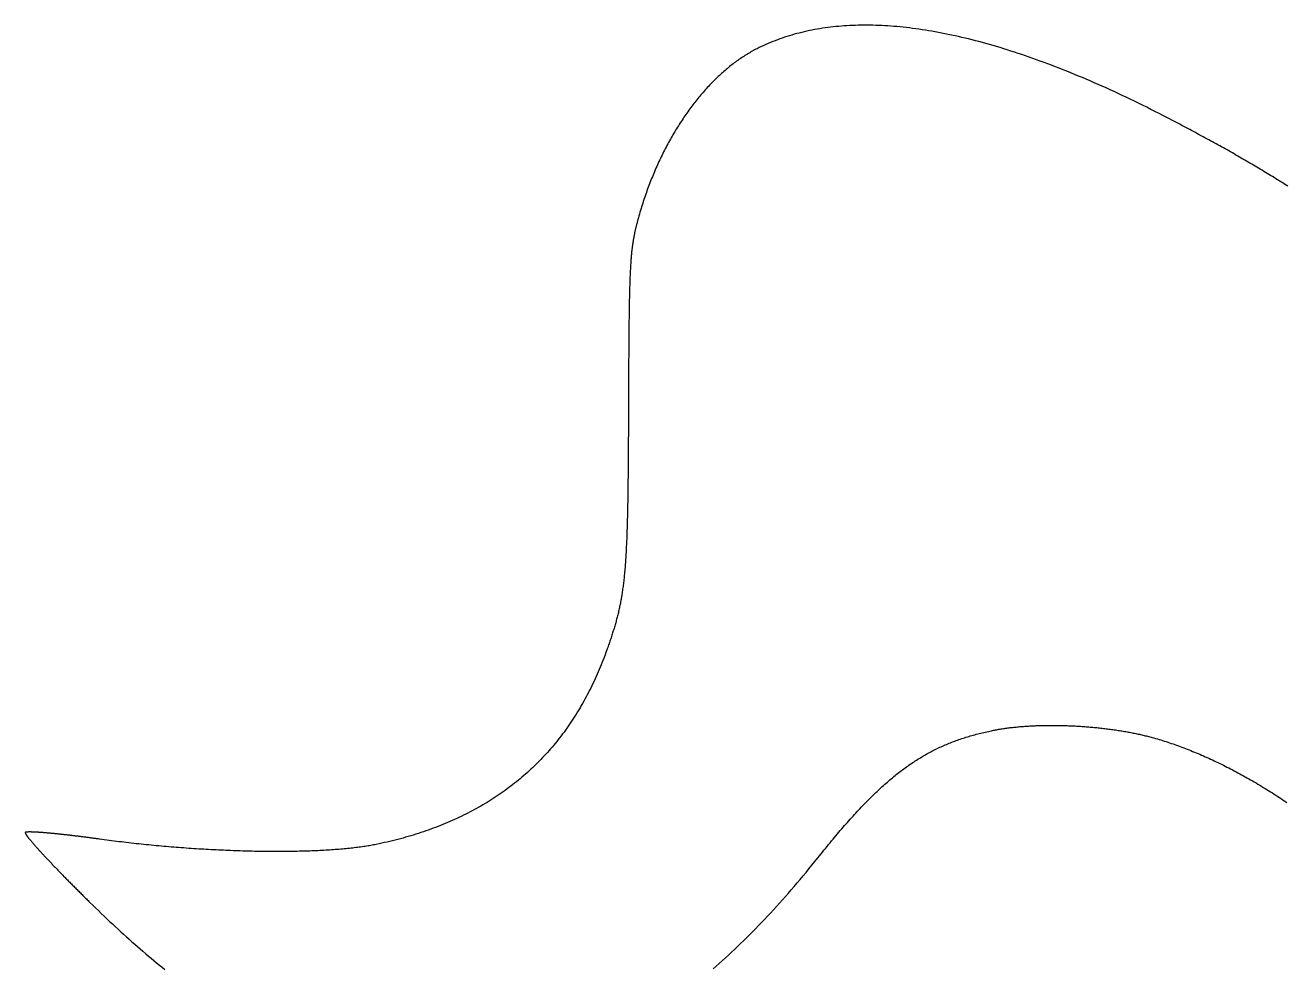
# Model space of a CAD drawing. Extents: x 0 to 527, y 0 to 420.
# Drawn here: x 487.32 to 495.11, y 84.45 to 90.27 of the extents above; entities that cross this region are included whole.
import ezdxf

# ---------------------------------------------------------------- set-up
doc = ezdxf.new("R2010")
doc.units = 0
doc.layers.get('0').update_dxf_attribs({"linetype": 'CONTINUOUS'})
doc.layers.add('LAYER_1', color=7, linetype='CONTINUOUS')

# ---------------------------------------------------------------- blocks, each defined once
blk = doc.blocks.new('LOGO')
at = {"layer": 'LAYER_1', "color": 5}
for points in [[(90.0958, 169.82, 0), (89.8163, 169.964, 0), (89.5378, 170.107, 0), (89.2602, 170.249, 0), (88.9835, 170.388, 0), (88.7079, 170.526, 0), (88.4331, 170.662, 0), (88.1594, 170.797, 0), (87.8866, 170.929, 0), (87.6148, 171.06, 0), (87.3439, 171.19, 0), (87.074, 171.317, 0), (86.8051, 171.443, 0), (86.5371, 171.567, 0), (86.2702, 171.69, 0), (86.0042, 171.81, 0), (85.7391, 171.929, 0), (85.4751, 172.047, 0), (85.212, 172.162, 0), (84.9499, 172.276, 0), (84.6888, 172.388, 0), (84.4287, 172.499, 0), (84.1696, 172.607, 0), (83.9115, 172.714, 0), (83.6543, 172.82, 0), (83.3982, 172.923, 0), (83.143, 173.025, 0), (82.8889, 173.125, 0), (82.6357, 173.224, 0), (82.3835, 173.32, 0), (82.1324, 173.415, 0), (81.8822, 173.509, 0), (81.633, 173.6, 0), (81.3849, 173.69, 0), (81.1377, 173.778, 0), (80.8916, 173.864, 0), (80.6465, 173.949, 0), (80.4024, 174.032, 0), (80.1593, 174.113, 0), (79.9172, 174.193, 0), (79.6761, 174.27, 0), (79.4361, 174.347, 0), (79.1971, 174.421, 0), (78.959, 174.494, 0), (78.7221, 174.564, 0), (78.4861, 174.634, 0), (78.2512, 174.701, 0), (78.0173, 174.767, 0), (77.7844, 174.831, 0), (77.5526, 174.893, 0), (77.3218, 174.954, 0), (77.0921, 175.012, 0), (76.8633, 175.07, 0), (76.6357, 175.125, 0), (76.409, 175.179, 0), (76.1834, 175.231, 0), (75.9589, 175.281, 0), (75.7354, 175.329, 0), (75.5129, 175.376, 0), (75.2915, 175.421, 0), (75.0711, 175.464, 0), (74.8518, 175.506, 0), (74.6336, 175.546, 0), (74.4164, 175.584, 0), (74.2003, 175.621, 0), (73.9852, 175.655, 0), (73.7712, 175.688, 0), (73.5582, 175.719, 0), (73.3463, 175.749, 0), (73.1355, 175.777, 0), (72.9258, 175.803, 0), (72.7171, 175.827, 0), (72.5095, 175.85, 0), (72.3029, 175.871, 0), (72.0975, 175.89, 0), (71.8931, 175.907, 0), (71.6898, 175.923, 0), (71.4876, 175.937, 0), (71.2864, 175.949, 0), (71.0864, 175.959, 0), (70.8874, 175.968, 0), (70.6895, 175.975, 0), (70.4927, 175.981, 0), (70.297, 175.984, 0), (70.1024, 175.986, 0), (69.9089, 175.986, 0), (69.7164, 175.984, 0), (69.5251, 175.981, 0), (69.3349, 175.976, 0), (69.1457, 175.969, 0), (68.9577, 175.961, 0), (68.7708, 175.95, 0), (68.585, 175.938, 0), (68.4003, 175.925, 0), (68.2167, 175.909, 0), (68.0342, 175.892, 0), (67.8528, 175.873, 0), (67.6725, 175.852, 0), (67.4934, 175.83, 0), (67.3153, 175.806, 0), (67.1384, 175.78, 0), (66.9626, 175.752, 0), (66.7879, 175.723, 0), (66.6144, 175.692, 0), (66.442, 175.659, 0), (66.2707, 175.624, 0), (66.1005, 175.588, 0), (65.9315, 175.55, 0), (65.7636, 175.51, 0), (65.5968, 175.468, 0), (65.4312, 175.425, 0), (65.2667, 175.38, 0), (65.1033, 175.333, 0), (64.9411, 175.285, 0), (64.78, 175.235, 0), (64.6201, 175.183, 0), (64.4613, 175.129, 0), (64.3037, 175.074, 0), (64.1472, 175.016, 0), (63.9919, 174.958, 0), (63.8377, 174.897, 0), (63.6847, 174.834, 0), (63.5328, 174.77, 0), (63.3821, 174.704, 0), (63.2325, 174.637, 0), (63.0841, 174.567, 0), (62.9369, 174.496, 0), (62.7908, 174.423, 0)], [(62.7908, 174.423, 0), (62.7094, 174.382, 0), (62.6282, 174.339, 0), (62.5472, 174.295, 0), (62.4663, 174.251, 0), (62.3856, 174.205, 0), (62.3051, 174.159, 0), (62.2247, 174.112, 0), (62.1446, 174.063, 0), (62.0646, 174.014, 0), (61.9849, 173.964, 0), (61.9053, 173.913, 0), (61.8259, 173.861, 0), (61.7468, 173.809, 0), (61.6678, 173.755, 0), (61.5891, 173.7, 0), (61.5105, 173.645, 0), (61.4322, 173.589, 0), (61.3541, 173.532, 0), (61.2762, 173.474, 0), (61.1986, 173.415, 0), (61.1212, 173.355, 0), (61.044, 173.295, 0), (60.967, 173.233, 0), (60.8903, 173.171, 0), (60.8139, 173.108, 0), (60.7376, 173.044, 0), (60.6617, 172.979, 0), (60.586, 172.914, 0), (60.5105, 172.848, 0), (60.4353, 172.78, 0), (60.3604, 172.712, 0), (60.2857, 172.644, 0), (60.2113, 172.574, 0), (60.1372, 172.504, 0), (60.0634, 172.433, 0), (59.9898, 172.361, 0), (59.9165, 172.288, 0), (59.8435, 172.215, 0), (59.7708, 172.141, 0), (59.6984, 172.066, 0), (59.6263, 171.99, 0), (59.5544, 171.913, 0), (59.4829, 171.836, 0), (59.4117, 171.758, 0), (59.3408, 171.68, 0), (59.2702, 171.6, 0), (59.2, 171.52, 0), (59.13, 171.439, 0), (59.0604, 171.357, 0), (58.9911, 171.275, 0), (58.9221, 171.192, 0), (58.8535, 171.108, 0), (58.7852, 171.024, 0), (58.7172, 170.939, 0), (58.6496, 170.853, 0), (58.5823, 170.767, 0), (58.5154, 170.679, 0), (58.4488, 170.592, 0), (58.3826, 170.503, 0), (58.3168, 170.414, 0), (58.2513, 170.324, 0), (58.1861, 170.233, 0), (58.1214, 170.142, 0), (58.057, 170.051, 0), (57.993, 169.958, 0), (57.9294, 169.865, 0), (57.8661, 169.771, 0), (57.8033, 169.677, 0), (57.7408, 169.582, 0), (57.6787, 169.486, 0), (57.617, 169.39, 0), (57.5558, 169.293, 0), (57.4949, 169.196, 0), (57.4344, 169.098, 0), (57.3744, 168.999, 0), (57.3147, 168.9, 0), (57.2555, 168.8, 0), (57.1967, 168.7, 0), (57.1383, 168.599, 0), (57.0803, 168.498, 0), (57.0228, 168.395, 0), (56.9656, 168.293, 0), (56.909, 168.19, 0), (56.8527, 168.086, 0), (56.797, 167.982, 0), (56.7416, 167.877, 0), (56.6867, 167.771, 0), (56.6323, 167.665, 0), (56.5783, 167.559, 0), (56.5248, 167.452, 0), (56.4717, 167.345, 0), (56.4191, 167.237, 0), (56.367, 167.128, 0), (56.3153, 167.019, 0), (56.2642, 166.91, 0), (56.2135, 166.8, 0), (56.1632, 166.689, 0), (56.1135, 166.578, 0), (56.0643, 166.467, 0), (56.0155, 166.355, 0), (55.9672, 166.242, 0), (55.9195, 166.129, 0), (55.8722, 166.016, 0), (55.8255, 165.902, 0), (55.7792, 165.788, 0), (55.7335, 165.673, 0), (55.6883, 165.558, 0), (55.6436, 165.443, 0), (55.5994, 165.327, 0), (55.5558, 165.21, 0), (55.5127, 165.093, 0), (55.4701, 164.976, 0), (55.428, 164.858, 0), (55.3865, 164.74, 0), (55.3456, 164.622, 0), (55.3051, 164.503, 0), (55.2653, 164.384, 0), (55.2259, 164.264, 0), (55.1872, 164.144, 0), (55.149, 164.023, 0), (55.1113, 163.903, 0), (55.0742, 163.781, 0), (55.0377, 163.66, 0), (55.0018, 163.538, 0), (54.9664, 163.416, 0), (54.9316, 163.293, 0), (54.8974, 163.17, 0)], [(98.1003, 165.274, 0), (97.9854, 165.347, 0), (97.8707, 165.419, 0), (97.756, 165.491, 0), (97.6415, 165.562, 0), (97.527, 165.633, 0), (97.4125, 165.704, 0), (97.2981, 165.775, 0), (97.1837, 165.845, 0), (97.0694, 165.915, 0), (96.955, 165.985, 0), (96.8406, 166.055, 0), (96.7261, 166.125, 0), (96.6116, 166.194, 0), (96.4971, 166.263, 0), (96.3825, 166.332, 0), (96.2677, 166.401, 0), (96.1529, 166.469, 0), (96.038, 166.538, 0), (95.9229, 166.606, 0), (95.8076, 166.674, 0), (95.6922, 166.743, 0), (95.5766, 166.811, 0), (95.4609, 166.878, 0), (95.3449, 166.946, 0), (95.2287, 167.014, 0), (95.1122, 167.081, 0), (94.9956, 167.149, 0), (94.8786, 167.216, 0), (94.7614, 167.284, 0), (94.6438, 167.351, 0), (94.526, 167.418, 0), (94.4078, 167.486, 0), (94.2893, 167.553, 0), (94.1705, 167.62, 0), (94.0513, 167.687, 0), (93.9317, 167.754, 0), (93.8117, 167.822, 0), (93.6913, 167.889, 0), (93.5705, 167.956, 0), (93.4492, 168.024, 0), (93.3275, 168.091, 0), (93.2053, 168.159, 0), (93.0827, 168.226, 0), (92.9595, 168.294, 0), (92.8359, 168.361, 0), (92.7117, 168.429, 0), (92.587, 168.497, 0), (92.4617, 168.565, 0), (92.3358, 168.633, 0), (92.2094, 168.702, 0), (92.0824, 168.77, 0), (91.9548, 168.839, 0), (91.8265, 168.907, 0), (91.6976, 168.976, 0), (91.5681, 169.045, 0), (91.4379, 169.115, 0), (91.307, 169.184, 0), (91.1754, 169.254, 0), (91.0431, 169.324, 0), (90.91, 169.394, 0), (90.7763, 169.464, 0), (90.6417, 169.535, 0), (90.5064, 169.606, 0), (90.3704, 169.677, 0), (90.2335, 169.748, 0), (90.0958, 169.82, 0)], [(54.8974, 163.17, 0), (54.8837, 163.12, 0), (54.8702, 163.07, 0), (54.8568, 163.021, 0), (54.8437, 162.973, 0), (54.8308, 162.925, 0), (54.8181, 162.877, 0), (54.8055, 162.829, 0), (54.7932, 162.782, 0), (54.781, 162.735, 0), (54.769, 162.688, 0), (54.7572, 162.642, 0), (54.7456, 162.596, 0), (54.7342, 162.549, 0), (54.723, 162.503, 0), (54.7119, 162.457, 0), (54.701, 162.411, 0), (54.6903, 162.365, 0), (54.6798, 162.32, 0), (54.6694, 162.274, 0), (54.6592, 162.228, 0), (54.6492, 162.181, 0), (54.6394, 162.135, 0), (54.6297, 162.089, 0), (54.6202, 162.042, 0), (54.6108, 161.995, 0), (54.6017, 161.948, 0), (54.5926, 161.901, 0), (54.5838, 161.853, 0), (54.5751, 161.805, 0), (54.5665, 161.757, 0), (54.5581, 161.708, 0), (54.5499, 161.659, 0), (54.5418, 161.609, 0), (54.5339, 161.559, 0), (54.5261, 161.508, 0), (54.5184, 161.457, 0), (54.5109, 161.405, 0), (54.5036, 161.352, 0), (54.4964, 161.299, 0), (54.4893, 161.245, 0), (54.4824, 161.191, 0), (54.4756, 161.136, 0), (54.4689, 161.08, 0), (54.4624, 161.023, 0), (54.456, 160.965, 0), (54.4497, 160.906, 0), (54.4436, 160.847, 0), (54.4376, 160.787, 0), (54.4317, 160.725, 0), (54.426, 160.663, 0), (54.4204, 160.599, 0), (54.4149, 160.535, 0), (54.4095, 160.47, 0), (54.4042, 160.403, 0), (54.3991, 160.335, 0), (54.3941, 160.266, 0), (54.3891, 160.196, 0), (54.3843, 160.125, 0), (54.3797, 160.052, 0), (54.3751, 159.978, 0), (54.3706, 159.903, 0), (54.3662, 159.826, 0), (54.362, 159.748, 0), (54.3578, 159.669, 0), (54.3538, 159.588, 0), (54.3498, 159.506, 0), (54.346, 159.422, 0), (54.3422, 159.337, 0), (54.3385, 159.25, 0), (54.335, 159.161, 0), (54.3315, 159.071, 0), (54.3281, 158.979, 0), (54.3248, 158.886, 0), (54.3216, 158.79, 0), (54.3185, 158.693, 0), (54.3154, 158.594, 0), (54.3125, 158.494, 0), (54.3096, 158.391, 0), (54.3068, 158.287, 0), (54.3041, 158.181, 0), (54.3014, 158.073, 0), (54.2989, 157.962, 0), (54.2964, 157.85, 0), (54.294, 157.736, 0), (54.2916, 157.62, 0), (54.2893, 157.501, 0), (54.2871, 157.381, 0), (54.285, 157.258, 0), (54.2829, 157.134, 0), (54.2809, 157.007, 0), (54.2789, 156.877, 0), (54.277, 156.746, 0), (54.2752, 156.612, 0), (54.2734, 156.476, 0), (54.2717, 156.337, 0), (54.27, 156.196, 0), (54.2684, 156.053, 0), (54.2668, 155.907, 0), (54.2653, 155.759, 0), (54.2638, 155.608, 0), (54.2624, 155.454, 0), (54.261, 155.298, 0), (54.2596, 155.14, 0), (54.2583, 154.979, 0), (54.2571, 154.815, 0), (54.2558, 154.648, 0), (54.2546, 154.479, 0), (54.2535, 154.307, 0), (54.2524, 154.132, 0), (54.2513, 153.954, 0), (54.2502, 153.773, 0), (54.2492, 153.59, 0), (54.2482, 153.403, 0), (54.2472, 153.214, 0), (54.2462, 153.022, 0), (54.2453, 152.826, 0), (54.2444, 152.628, 0), (54.2435, 152.426, 0), (54.2426, 152.222, 0), (54.2417, 152.014, 0), (54.2409, 151.803, 0), (54.24, 151.589, 0), (54.2392, 151.372, 0), (54.2384, 151.151, 0), (54.2376, 150.928, 0), (54.2368, 150.7, 0), (54.236, 150.47, 0)], [(54.236, 150.47, 0), (54.235, 150.21, 0), (54.2341, 149.954, 0), (54.2331, 149.701, 0), (54.2321, 149.452, 0), (54.231, 149.206, 0), (54.2299, 148.964, 0), (54.2288, 148.725, 0), (54.2276, 148.489, 0), (54.2263, 148.257, 0), (54.225, 148.028, 0), (54.2236, 147.803, 0), (54.2222, 147.58, 0), (54.2207, 147.361, 0), (54.2191, 147.145, 0), (54.2175, 146.932, 0), (54.2157, 146.722, 0), (54.2139, 146.515, 0), (54.2121, 146.312, 0), (54.2101, 146.111, 0), (54.208, 145.913, 0), (54.2059, 145.718, 0), (54.2036, 145.526, 0), (54.2013, 145.337, 0), (54.1988, 145.151, 0), (54.1962, 144.967, 0), (54.1936, 144.786, 0), (54.1908, 144.608, 0), (54.1879, 144.432, 0), (54.1849, 144.26, 0), (54.1818, 144.089, 0), (54.1785, 143.922, 0), (54.1751, 143.756, 0), (54.1716, 143.594, 0), (54.1679, 143.433, 0), (54.1641, 143.276, 0), (54.1602, 143.12, 0), (54.1561, 142.967, 0), (54.1519, 142.816, 0), (54.1475, 142.668, 0), (54.143, 142.522, 0), (54.1383, 142.378, 0), (54.1335, 142.236, 0), (54.1285, 142.096, 0), (54.1233, 141.959, 0), (54.118, 141.823, 0), (54.1125, 141.69, 0), (54.1068, 141.558, 0), (54.1009, 141.429, 0), (54.0949, 141.301, 0), (54.0886, 141.175, 0), (54.0822, 141.052, 0), (54.0756, 140.93, 0), (54.0688, 140.809, 0), (54.0618, 140.691, 0), (54.0546, 140.574, 0), (54.0471, 140.459, 0), (54.0395, 140.346, 0), (54.0317, 140.234, 0), (54.0236, 140.124, 0), (54.0154, 140.015, 0), (54.0069, 139.908, 0), (53.9982, 139.802, 0), (53.9892, 139.698, 0), (53.9801, 139.595, 0), (53.9707, 139.494, 0), (53.961, 139.394, 0), (53.9512, 139.295, 0), (53.941, 139.197, 0), (53.9307, 139.101, 0), (53.92, 139.006, 0), (53.9092, 138.912, 0), (53.8981, 138.819, 0), (53.8867, 138.727, 0), (53.875, 138.637, 0), (53.8631, 138.547, 0), (53.8509, 138.458, 0), (53.8385, 138.371, 0), (53.8257, 138.284, 0), (53.8127, 138.198, 0), (53.7995, 138.113, 0), (53.7859, 138.028, 0), (53.772, 137.945, 0), (53.7579, 137.862, 0), (53.7434, 137.78, 0), (53.7287, 137.699, 0), (53.7136, 137.618, 0), (53.6983, 137.538, 0), (53.6826, 137.458, 0), (53.6667, 137.379, 0), (53.6504, 137.3, 0), (53.6338, 137.222, 0), (53.6169, 137.145, 0), (53.5996, 137.067, 0), (53.5821, 136.99, 0), (53.5642, 136.914, 0), (53.5459, 136.837, 0), (53.5274, 136.761, 0), (53.5085, 136.685, 0), (53.4892, 136.609, 0), (53.4696, 136.534, 0), (53.4497, 136.458, 0), (53.4294, 136.383, 0), (53.4088, 136.308, 0), (53.3878, 136.232, 0), (53.3664, 136.157, 0), (53.3447, 136.081, 0), (53.3226, 136.006, 0), (53.3001, 135.93, 0), (53.2773, 135.854, 0), (53.254, 135.778, 0), (53.2304, 135.702, 0), (53.2064, 135.625, 0), (53.1821, 135.548, 0), (53.1573, 135.471, 0), (53.1321, 135.393, 0), (53.1066, 135.315, 0), (53.0806, 135.237, 0), (53.0543, 135.158, 0), (53.0275, 135.078, 0), (53.0003, 134.998, 0), (52.9728, 134.917, 0), (52.9448, 134.836, 0), (52.9163, 134.754, 0), (52.8875, 134.671, 0), (52.8582, 134.588, 0), (52.8285, 134.503, 0), (52.7984, 134.418, 0)], [(52.7984, 134.418, 0), (52.7387, 134.252, 0), (52.6781, 134.087, 0), (52.6165, 133.923, 0), (52.554, 133.76, 0), (52.4905, 133.598, 0), (52.426, 133.437, 0), (52.3606, 133.278, 0), (52.2942, 133.119, 0), (52.2269, 132.961, 0), (52.1586, 132.804, 0), (52.0893, 132.648, 0), (52.0191, 132.493, 0), (51.9479, 132.34, 0), (51.8757, 132.187, 0), (51.8026, 132.035, 0), (51.7285, 131.885, 0), (51.6534, 131.735, 0), (51.5774, 131.586, 0), (51.5005, 131.439, 0), (51.4225, 131.292, 0), (51.3436, 131.147, 0), (51.2637, 131.002, 0), (51.1829, 130.859, 0), (51.1011, 130.716, 0), (51.0183, 130.575, 0), (50.9346, 130.434, 0), (50.8499, 130.295, 0), (50.7642, 130.157, 0), (50.6776, 130.019, 0), (50.59, 129.883, 0), (50.5014, 129.748, 0), (50.4119, 129.613, 0), (50.3214, 129.48, 0), (50.2299, 129.348, 0), (50.1375, 129.216, 0), (50.0441, 129.086, 0), (49.9497, 128.957, 0), (49.8544, 128.829, 0), (49.7581, 128.702, 0), (49.6608, 128.576, 0), (49.5625, 128.451, 0), (49.4633, 128.326, 0), (49.3631, 128.203, 0), (49.262, 128.081, 0), (49.1598, 127.96, 0), (49.0567, 127.84, 0), (48.9527, 127.721, 0), (48.8476, 127.603, 0), (48.7416, 127.486, 0), (48.6346, 127.37, 0), (48.5267, 127.255, 0), (48.4178, 127.142, 0), (48.3079, 127.029, 0), (48.197, 126.917, 0), (48.0851, 126.806, 0), (47.9723, 126.696, 0), (47.8585, 126.587, 0), (47.7438, 126.479, 0), (47.628, 126.373, 0), (47.5113, 126.267, 0), (47.3936, 126.162, 0), (47.275, 126.058, 0), (47.1554, 125.956, 0), (47.0347, 125.854, 0), (46.9132, 125.753, 0), (46.7906, 125.653, 0), (46.6671, 125.555, 0), (46.5426, 125.457, 0), (46.4171, 125.36, 0), (46.2906, 125.265, 0), (46.1632, 125.17, 0), (46.0348, 125.077, 0), (45.9054, 124.984, 0), (45.775, 124.892, 0), (45.6437, 124.802, 0), (45.5114, 124.712, 0), (45.3781, 124.624, 0), (45.2438, 124.536, 0), (45.1085, 124.45, 0), (44.9723, 124.364, 0), (44.8351, 124.28, 0), (44.6969, 124.196, 0), (44.5577, 124.114, 0), (44.4176, 124.032, 0), (44.2764, 123.952, 0), (44.1343, 123.872, 0), (43.9912, 123.794, 0), (43.8472, 123.716, 0), (43.7021, 123.64, 0), (43.5561, 123.564, 0), (43.4091, 123.49, 0), (43.2611, 123.417, 0), (43.1121, 123.344, 0), (42.9622, 123.273, 0), (42.8112, 123.202, 0), (42.6593, 123.133, 0), (42.5064, 123.065, 0), (42.3525, 122.997, 0), (42.1976, 122.931, 0), (42.0418, 122.865, 0), (41.885, 122.801, 0), (41.7271, 122.738, 0), (41.5683, 122.675, 0), (41.4086, 122.614, 0), (41.2478, 122.554, 0), (41.086, 122.494, 0), (40.9233, 122.436, 0), (40.7596, 122.379, 0), (40.5949, 122.322, 0), (40.4292, 122.267, 0), (40.2625, 122.213, 0), (40.0948, 122.16, 0), (39.9262, 122.107, 0), (39.7565, 122.056, 0), (39.5859, 122.006, 0), (39.4143, 121.956, 0), (39.2417, 121.908, 0), (39.0681, 121.861, 0), (38.8935, 121.815, 0), (38.718, 121.769, 0), (38.5414, 121.725, 0), (38.3639, 121.682, 0), (38.1854, 121.639, 0), (38.0059, 121.598, 0), (37.8254, 121.558, 0), (37.6439, 121.519, 0), (37.4614, 121.48, 0)], [(78.3836, 129.047, 0), (78.4524, 129.062, 0), (78.5218, 129.076, 0), (78.5918, 129.089, 0), (78.6625, 129.103, 0), (78.7338, 129.116, 0), (78.8056, 129.129, 0), (78.8781, 129.141, 0), (78.9512, 129.153, 0), (79.0248, 129.165, 0), (79.099, 129.177, 0), (79.1737, 129.188, 0), (79.249, 129.199, 0), (79.3248, 129.21, 0), (79.4012, 129.221, 0), (79.478, 129.231, 0), (79.5554, 129.24, 0), (79.6333, 129.25, 0), (79.7117, 129.259, 0), (79.7905, 129.268, 0), (79.8698, 129.277, 0), (79.9496, 129.285, 0), (80.0298, 129.293, 0), (80.1105, 129.301, 0), (80.1915, 129.309, 0), (80.2731, 129.316, 0), (80.355, 129.323, 0), (80.4373, 129.329, 0), (80.52, 129.336, 0), (80.6031, 129.342, 0), (80.6866, 129.348, 0), (80.7705, 129.353, 0), (80.8547, 129.358, 0), (80.9392, 129.363, 0), (81.0241, 129.368, 0), (81.1093, 129.372, 0), (81.1948, 129.376, 0), (81.2806, 129.38, 0), (81.3668, 129.383, 0), (81.4532, 129.386, 0), (81.5399, 129.389, 0), (81.6269, 129.392, 0), (81.7141, 129.394, 0), (81.8016, 129.396, 0), (81.8893, 129.398, 0), (81.9772, 129.4, 0), (82.0654, 129.401, 0), (82.1538, 129.402, 0), (82.2424, 129.402, 0), (82.3312, 129.403, 0), (82.4201, 129.403, 0), (82.5093, 129.402, 0), (82.5986, 129.402, 0), (82.6881, 129.401, 0), (82.7777, 129.4, 0), (82.8674, 129.399, 0), (82.9573, 129.397, 0), (83.0473, 129.395, 0), (83.1374, 129.393, 0), (83.2276, 129.391, 0), (83.3179, 129.388, 0), (83.4082, 129.385, 0), (83.4987, 129.382, 0), (83.5892, 129.378, 0), (83.6797, 129.374, 0), (83.7703, 129.37, 0), (83.8609, 129.366, 0), (83.9516, 129.361, 0), (84.0422, 129.356, 0), (84.1329, 129.351, 0), (84.2236, 129.346, 0), (84.3142, 129.34, 0), (84.4048, 129.334, 0), (84.4954, 129.328, 0), (84.5859, 129.321, 0), (84.6764, 129.314, 0), (84.7669, 129.307, 0), (84.8572, 129.3, 0), (84.9475, 129.292, 0), (85.0377, 129.284, 0), (85.1277, 129.276, 0), (85.2177, 129.268, 0), (85.3075, 129.259, 0), (85.3973, 129.25, 0), (85.4868, 129.241, 0), (85.5763, 129.231, 0), (85.6656, 129.222, 0), (85.7547, 129.212, 0), (85.8436, 129.201, 0), (85.9323, 129.191, 0), (86.0209, 129.18, 0), (86.1092, 129.169, 0), (86.1974, 129.157, 0), (86.2853, 129.146, 0), (86.3729, 129.134, 0), (86.4604, 129.122, 0), (86.5475, 129.109, 0), (86.6344, 129.097, 0), (86.7211, 129.084, 0), (86.8074, 129.071, 0), (86.8935, 129.057, 0), (86.9793, 129.044, 0), (87.0647, 129.03, 0), (87.1499, 129.015, 0), (87.2347, 129.001, 0), (87.3192, 128.986, 0), (87.4033, 128.971, 0), (87.4871, 128.956, 0), (87.5705, 128.94, 0), (87.6535, 128.925, 0), (87.7361, 128.909, 0), (87.8184, 128.892, 0), (87.9002, 128.876, 0), (87.9816, 128.859, 0), (88.0626, 128.842, 0), (88.1432, 128.825, 0), (88.2233, 128.807, 0), (88.303, 128.789, 0), (88.3822, 128.771, 0), (88.4609, 128.753, 0), (88.5392, 128.735, 0), (88.617, 128.716, 0), (88.6942, 128.697, 0), (88.771, 128.677, 0), (88.8472, 128.658, 0), (88.923, 128.638, 0), (88.9981, 128.618, 0), (89.0728, 128.598, 0)], [(66.8301, 120.581, 0), (66.9342, 120.711, 0), (67.0376, 120.841, 0), (67.1404, 120.968, 0), (67.2427, 121.095, 0), (67.3443, 121.22, 0), (67.4453, 121.344, 0), (67.5457, 121.467, 0), (67.6456, 121.588, 0), (67.7449, 121.709, 0), (67.8437, 121.827, 0), (67.9419, 121.945, 0), (68.0396, 122.061, 0), (68.1368, 122.177, 0), (68.2334, 122.291, 0), (68.3296, 122.403, 0), (68.4253, 122.515, 0), (68.5205, 122.625, 0), (68.6152, 122.734, 0), (68.7095, 122.842, 0), (68.8034, 122.948, 0), (68.8968, 123.054, 0), (68.9897, 123.158, 0), (69.0823, 123.261, 0), (69.1744, 123.363, 0), (69.2662, 123.464, 0), (69.3575, 123.564, 0), (69.4485, 123.662, 0), (69.5391, 123.76, 0), (69.6294, 123.856, 0), (69.7193, 123.951, 0), (69.8089, 124.045, 0), (69.8981, 124.138, 0), (69.9871, 124.23, 0), (70.0757, 124.321, 0), (70.164, 124.411, 0), (70.2521, 124.499, 0), (70.3399, 124.587, 0), (70.4274, 124.673, 0), (70.5146, 124.759, 0), (70.6016, 124.843, 0), (70.6884, 124.927, 0), (70.775, 125.009, 0), (70.8613, 125.09, 0), (70.9474, 125.171, 0), (71.0334, 125.25, 0), (71.1191, 125.328, 0), (71.2047, 125.406, 0), (71.2901, 125.482, 0), (71.3754, 125.557, 0), (71.4605, 125.632, 0), (71.5455, 125.705, 0), (71.6303, 125.778, 0), (71.7151, 125.849, 0), (71.7997, 125.92, 0), (71.8843, 125.99, 0), (71.9687, 126.058, 0), (72.0531, 126.126, 0), (72.1375, 126.193, 0), (72.2217, 126.259, 0), (72.306, 126.324, 0), (72.3902, 126.389, 0), (72.4744, 126.452, 0), (72.5585, 126.515, 0), (72.6427, 126.576, 0), (72.7269, 126.637, 0), (72.8111, 126.697, 0), (72.8953, 126.756, 0), (72.9796, 126.815, 0), (73.0639, 126.872, 0), (73.1482, 126.929, 0), (73.2327, 126.984, 0), (73.3172, 127.04, 0), (73.4018, 127.094, 0), (73.4865, 127.147, 0), (73.5713, 127.2, 0), (73.6562, 127.252, 0), (73.7413, 127.303, 0), (73.8265, 127.353, 0), (73.9119, 127.403, 0), (73.9974, 127.452, 0), (74.0831, 127.5, 0), (74.1689, 127.547, 0), (74.255, 127.594, 0), (74.3412, 127.64, 0), (74.4277, 127.685, 0), (74.5144, 127.73, 0), (74.6013, 127.774, 0), (74.6885, 127.817, 0), (74.7759, 127.859, 0), (74.8635, 127.901, 0), (74.9515, 127.943, 0), (75.0397, 127.983, 0), (75.1282, 128.023, 0), (75.217, 128.062, 0), (75.3062, 128.101, 0), (75.3956, 128.139, 0), (75.4854, 128.176, 0), (75.5755, 128.213, 0), (75.666, 128.249, 0), (75.7568, 128.285, 0), (75.8481, 128.32, 0), (75.9397, 128.354, 0), (76.0316, 128.388, 0), (76.124, 128.421, 0), (76.2168, 128.454, 0), (76.3101, 128.486, 0), (76.4037, 128.518, 0), (76.4978, 128.549, 0), (76.5924, 128.579, 0), (76.6874, 128.609, 0), (76.7829, 128.639, 0), (76.8789, 128.668, 0), (76.9754, 128.696, 0), (77.0724, 128.724, 0), (77.1699, 128.752, 0), (77.2679, 128.779, 0), (77.3664, 128.806, 0), (77.4655, 128.832, 0), (77.5652, 128.857, 0), (77.6654, 128.883, 0), (77.7662, 128.907, 0), (77.8676, 128.932, 0), (77.9695, 128.956, 0), (78.0721, 128.979, 0), (78.1753, 129.002, 0), (78.2791, 129.025, 0), (78.3836, 129.047, 0)], [(89.0728, 128.598, 0), (89.1875, 128.566, 0), (89.3024, 128.533, 0), (89.4176, 128.5, 0), (89.5331, 128.466, 0), (89.6488, 128.431, 0), (89.7647, 128.395, 0), (89.8808, 128.358, 0), (89.9972, 128.321, 0), (90.1138, 128.283, 0), (90.2306, 128.245, 0), (90.3476, 128.205, 0), (90.4648, 128.165, 0), (90.5822, 128.124, 0), (90.6998, 128.082, 0), (90.8176, 128.04, 0), (90.9356, 127.997, 0), (91.0537, 127.953, 0), (91.1721, 127.908, 0), (91.2905, 127.863, 0), (91.4092, 127.817, 0), (91.528, 127.77, 0), (91.6469, 127.723, 0), (91.766, 127.674, 0), (91.8852, 127.626, 0), (92.0046, 127.576, 0), (92.1241, 127.526, 0), (92.2437, 127.475, 0), (92.3634, 127.423, 0), (92.4832, 127.371, 0), (92.6032, 127.318, 0), (92.7232, 127.264, 0), (92.8434, 127.21, 0), (92.9636, 127.155, 0), (93.084, 127.099, 0), (93.2044, 127.042, 0), (93.3248, 126.985, 0), (93.4454, 126.928, 0), (93.566, 126.869, 0), (93.6867, 126.81, 0), (93.8074, 126.751, 0), (93.9282, 126.69, 0), (94.049, 126.629, 0), (94.1699, 126.568, 0), (94.2908, 126.505, 0), (94.4117, 126.442, 0), (94.5327, 126.379, 0), (94.6536, 126.315, 0), (94.7746, 126.25, 0), (94.8956, 126.184, 0), (95.0166, 126.118, 0), (95.1376, 126.052, 0), (95.2586, 125.984, 0), (95.3795, 125.917, 0), (95.5005, 125.848, 0), (95.6214, 125.779, 0), (95.7423, 125.709, 0), (95.8632, 125.639, 0), (95.984, 125.568, 0), (96.1048, 125.497, 0), (96.2255, 125.425, 0), (96.3462, 125.352, 0), (96.4668, 125.279, 0), (96.5873, 125.205, 0), (96.7078, 125.13, 0), (96.8282, 125.056, 0), (96.9485, 124.98, 0), (97.0687, 124.904, 0), (97.1889, 124.827, 0), (97.3089, 124.75, 0), (97.4288, 124.672, 0), (97.5487, 124.594, 0), (97.6684, 124.515, 0), (97.788, 124.436, 0), (97.9074, 124.356, 0), (98.0268, 124.275, 0)], [(14.1163, 122.274, 0), (14.1139, 122.271, 0), (14.1122, 122.267, 0), (14.1113, 122.262, 0), (14.1112, 122.257, 0), (14.1117, 122.251, 0), (14.1131, 122.244, 0), (14.1151, 122.237, 0), (14.1179, 122.229, 0), (14.1214, 122.22, 0), (14.1257, 122.21, 0), (14.1306, 122.2, 0), (14.1363, 122.189, 0), (14.1427, 122.177, 0), (14.1498, 122.165, 0), (14.1576, 122.152, 0), (14.1661, 122.139, 0), (14.1752, 122.124, 0), (14.1851, 122.11, 0), (14.1957, 122.094, 0), (14.2069, 122.078, 0), (14.2188, 122.061, 0), (14.2314, 122.044, 0), (14.2446, 122.025, 0), (14.2585, 122.007, 0), (14.2731, 121.987, 0), (14.2883, 121.967, 0), (14.3042, 121.947, 0), (14.3207, 121.926, 0), (14.3378, 121.904, 0), (14.3556, 121.882, 0), (14.374, 121.859, 0), (14.393, 121.835, 0), (14.4127, 121.811, 0), (14.433, 121.786, 0), (14.4539, 121.761, 0), (14.4754, 121.735, 0), (14.4975, 121.709, 0), (14.5202, 121.682, 0), (14.5435, 121.654, 0), (14.5674, 121.626, 0), (14.5919, 121.598, 0), (14.6169, 121.569, 0), (14.6426, 121.539, 0), (14.6688, 121.509, 0), (14.6955, 121.478, 0), (14.7229, 121.447, 0), (14.7508, 121.415, 0), (14.7793, 121.383, 0), (14.8083, 121.35, 0), (14.8378, 121.317, 0), (14.868, 121.283, 0), (14.8986, 121.249, 0), (14.9298, 121.214, 0), (14.9615, 121.179, 0), (14.9937, 121.143, 0), (15.0265, 121.107, 0), (15.0598, 121.07, 0), (15.0935, 121.033, 0), (15.1278, 120.995, 0), (15.1626, 120.957, 0), (15.1979, 120.919, 0), (15.2337, 120.88, 0), (15.27, 120.841, 0), (15.3068, 120.801, 0), (15.344, 120.761, 0), (15.3817, 120.72, 0), (15.4199, 120.679, 0), (15.4586, 120.638, 0), (15.4977, 120.596, 0), (15.5373, 120.553, 0), (15.5774, 120.511, 0), (15.6179, 120.468, 0), (15.6588, 120.424, 0), (15.7002, 120.38, 0), (15.742, 120.336, 0), (15.7843, 120.291, 0), (15.827, 120.246, 0), (15.8701, 120.201, 0), (15.9136, 120.155, 0), (15.9576, 120.109, 0), (16.0019, 120.063, 0), (16.0467, 120.016, 0), (16.0919, 119.969, 0), (16.1374, 119.921, 0), (16.1834, 119.874, 0), (16.2297, 119.825, 0), (16.2765, 119.777, 0), (16.3236, 119.728, 0), (16.3711, 119.679, 0), (16.419, 119.63, 0), (16.4672, 119.58, 0), (16.5158, 119.53, 0), (16.5647, 119.48, 0), (16.614, 119.429, 0), (16.6637, 119.378, 0), (16.7137, 119.327, 0), (16.7641, 119.276, 0), (16.8147, 119.224, 0), (16.8658, 119.172, 0), (16.9171, 119.12, 0), (16.9688, 119.067, 0), (17.0208, 119.014, 0), (17.0731, 118.961, 0), (17.1257, 118.908, 0), (17.1786, 118.855, 0), (17.2318, 118.801, 0), (17.2853, 118.747, 0), (17.3391, 118.693, 0), (17.3932, 118.638, 0), (17.4476, 118.584, 0), (17.5023, 118.529, 0), (17.5572, 118.474, 0), (17.6124, 118.418, 0), (17.6679, 118.363, 0), (17.7236, 118.307, 0), (17.7796, 118.251, 0), (17.8359, 118.195, 0), (17.8924, 118.139, 0), (17.9491, 118.083, 0), (18.0061, 118.026, 0), (18.0633, 117.97, 0), (18.1208, 117.913, 0), (18.1785, 117.856, 0), (18.2364, 117.799, 0), (18.2945, 117.741, 0), (18.3528, 117.684, 0), (18.4114, 117.626, 0)], [(19.0464, 121.833, 0), (18.9851, 121.842, 0), (18.924, 121.85, 0), (18.863, 121.859, 0), (18.8022, 121.867, 0), (18.7415, 121.875, 0), (18.681, 121.883, 0), (18.6207, 121.892, 0), (18.5606, 121.9, 0), (18.5006, 121.908, 0), (18.4409, 121.916, 0), (18.3813, 121.924, 0), (18.3219, 121.931, 0), (18.2627, 121.939, 0), (18.2038, 121.947, 0), (18.145, 121.954, 0), (18.0865, 121.962, 0), (18.0282, 121.97, 0), (17.9701, 121.977, 0), (17.9122, 121.984, 0), (17.8546, 121.992, 0), (17.7972, 121.999, 0), (17.7401, 122.006, 0), (17.6832, 122.013, 0), (17.6266, 122.02, 0), (17.5703, 122.027, 0), (17.5142, 122.034, 0), (17.4584, 122.041, 0), (17.4028, 122.047, 0), (17.3476, 122.054, 0), (17.2926, 122.06, 0), (17.238, 122.067, 0), (17.1836, 122.073, 0), (17.1295, 122.08, 0), (17.0757, 122.086, 0), (17.0223, 122.092, 0), (16.9692, 122.098, 0), (16.9164, 122.104, 0), (16.8639, 122.11, 0), (16.8117, 122.116, 0), (16.7599, 122.122, 0), (16.7084, 122.128, 0), (16.6573, 122.133, 0), (16.6066, 122.139, 0), (16.5562, 122.144, 0), (16.5061, 122.15, 0), (16.4564, 122.155, 0), (16.4071, 122.16, 0), (16.3582, 122.165, 0), (16.3097, 122.17, 0), (16.2615, 122.175, 0), (16.2138, 122.18, 0), (16.1664, 122.185, 0), (16.1194, 122.19, 0), (16.0729, 122.194, 0), (16.0267, 122.199, 0), (15.981, 122.203, 0), (15.9357, 122.208, 0), (15.8909, 122.212, 0), (15.8464, 122.216, 0), (15.8024, 122.22, 0), (15.7589, 122.224, 0), (15.7158, 122.228, 0), (15.6731, 122.232, 0), (15.6309, 122.236, 0), (15.5892, 122.24, 0), (15.5479, 122.243, 0), (15.5072, 122.247, 0), (15.4668, 122.25, 0), (15.427, 122.254, 0), (15.3877, 122.257, 0), (15.3488, 122.26, 0), (15.3105, 122.263, 0), (15.2727, 122.266, 0), (15.2353, 122.269, 0), (15.1985, 122.271, 0), (15.1622, 122.274, 0), (15.1264, 122.277, 0), (15.0912, 122.279, 0), (15.0565, 122.282, 0), (15.0223, 122.284, 0), (14.9887, 122.286, 0), (14.9556, 122.288, 0), (14.9231, 122.29, 0), (14.8911, 122.292, 0), (14.8597, 122.294, 0), (14.8289, 122.295, 0), (14.7986, 122.297, 0), (14.7689, 122.298, 0), (14.7398, 122.3, 0), (14.7113, 122.301, 0), (14.6834, 122.302, 0), (14.6561, 122.303, 0), (14.6294, 122.304, 0), (14.6032, 122.305, 0), (14.5778, 122.306, 0), (14.5529, 122.307, 0), (14.5286, 122.307, 0), (14.505, 122.308, 0), (14.482, 122.308, 0), (14.4597, 122.308, 0), (14.438, 122.309, 0), (14.4169, 122.309, 0), (14.3965, 122.309, 0), (14.3768, 122.308, 0), (14.3577, 122.308, 0), (14.3393, 122.308, 0), (14.3216, 122.307, 0), (14.3045, 122.307, 0), (14.2882, 122.306, 0), (14.2725, 122.305, 0), (14.2575, 122.304, 0), (14.2432, 122.303, 0), (14.2297, 122.302, 0), (14.2168, 122.301, 0), (14.2046, 122.299, 0), (14.1932, 122.298, 0), (14.1825, 122.296, 0), (14.1725, 122.295, 0), (14.1632, 122.293, 0), (14.1547, 122.291, 0), (14.147, 122.289, 0), (14.14, 122.287, 0), (14.1337, 122.284, 0), (14.1282, 122.282, 0), (14.1235, 122.279, 0), (14.1195, 122.277, 0), (14.1163, 122.274, 0)], [(37.4614, 121.48, 0), (37.3748, 121.463, 0), (37.2867, 121.446, 0), (37.197, 121.429, 0), (37.1057, 121.412, 0), (37.0128, 121.396, 0), (36.9184, 121.38, 0), (36.8225, 121.365, 0), (36.7251, 121.349, 0), (36.6262, 121.335, 0), (36.5258, 121.32, 0), (36.4239, 121.306, 0), (36.3207, 121.292, 0), (36.2159, 121.279, 0), (36.1098, 121.265, 0), (36.0023, 121.252, 0), (35.8934, 121.24, 0), (35.7831, 121.228, 0), (35.6715, 121.216, 0), (35.5586, 121.204, 0), (35.4444, 121.193, 0), (35.3288, 121.182, 0), (35.212, 121.172, 0), (35.0939, 121.161, 0), (34.9746, 121.151, 0), (34.854, 121.142, 0), (34.7322, 121.133, 0), (34.6093, 121.124, 0), (34.4851, 121.115, 0), (34.3598, 121.107, 0), (34.2333, 121.099, 0), (34.1057, 121.091, 0), (33.9769, 121.084, 0), (33.8471, 121.077, 0), (33.7162, 121.07, 0), (33.5842, 121.064, 0), (33.4512, 121.058, 0), (33.3171, 121.052, 0), (33.182, 121.047, 0), (33.0459, 121.042, 0), (32.9088, 121.037, 0), (32.7708, 121.033, 0), (32.6318, 121.029, 0), (32.4918, 121.025, 0), (32.351, 121.022, 0), (32.2092, 121.019, 0), (32.0665, 121.016, 0), (31.923, 121.014, 0), (31.7786, 121.012, 0), (31.6333, 121.01, 0), (31.4873, 121.008, 0), (31.3404, 121.007, 0), (31.1927, 121.006, 0), (31.0443, 121.006, 0), (30.8951, 121.006, 0), (30.7451, 121.006, 0), (30.5944, 121.006, 0), (30.4431, 121.007, 0), (30.291, 121.008, 0), (30.1382, 121.009, 0), (29.9848, 121.011, 0), (29.8307, 121.013, 0), (29.676, 121.015, 0), (29.5207, 121.018, 0), (29.3648, 121.021, 0), (29.2083, 121.024, 0), (29.0512, 121.028, 0), (28.8936, 121.032, 0), (28.7355, 121.036, 0), (28.5768, 121.041, 0), (28.4176, 121.046, 0), (28.258, 121.051, 0), (28.0979, 121.056, 0), (27.9373, 121.062, 0), (27.7763, 121.068, 0), (27.6149, 121.075, 0), (27.4531, 121.081, 0), (27.2909, 121.089, 0), (27.1283, 121.096, 0), (26.9654, 121.104, 0), (26.8021, 121.112, 0), (26.6385, 121.12, 0), (26.4746, 121.128, 0), (26.3104, 121.137, 0), (26.146, 121.147, 0), (25.9812, 121.156, 0), (25.8163, 121.166, 0), (25.6511, 121.176, 0), (25.4857, 121.187, 0), (25.3201, 121.198, 0), (25.1544, 121.209, 0), (24.9885, 121.22, 0), (24.8224, 121.232, 0), (24.6562, 121.244, 0), (24.4899, 121.256, 0), (24.3235, 121.269, 0), (24.1571, 121.282, 0), (23.9905, 121.295, 0), (23.8239, 121.308, 0), (23.6573, 121.322, 0), (23.4907, 121.336, 0), (23.3241, 121.351, 0), (23.1575, 121.366, 0), (22.9909, 121.381, 0), (22.8244, 121.396, 0), (22.658, 121.412, 0), (22.4916, 121.428, 0), (22.3254, 121.444, 0), (22.1592, 121.461, 0), (21.9932, 121.478, 0), (21.8274, 121.495, 0), (21.6617, 121.512, 0), (21.4962, 121.53, 0), (21.3309, 121.548, 0), (21.1658, 121.567, 0), (21.0009, 121.585, 0), (20.8363, 121.604, 0), (20.6719, 121.624, 0), (20.5078, 121.643, 0), (20.3441, 121.663, 0), (20.1806, 121.683, 0), (20.0174, 121.704, 0), (19.8546, 121.725, 0), (19.6922, 121.746, 0), (19.5301, 121.767, 0), (19.3685, 121.789, 0), (19.2072, 121.811, 0), (19.0464, 121.833, 0)], [(59.8758, 113.209, 0), (60.0781, 113.387, 0), (60.2802, 113.566, 0), (60.4822, 113.748, 0), (60.6839, 113.931, 0), (60.8855, 114.117, 0), (61.0869, 114.304, 0), (61.2881, 114.494, 0), (61.4892, 114.685, 0), (61.69, 114.878, 0), (61.8906, 115.073, 0), (62.091, 115.27, 0), (62.2912, 115.47, 0), (62.4912, 115.671, 0), (62.691, 115.874, 0), (62.8905, 116.079, 0), (63.0899, 116.285, 0), (63.289, 116.494, 0), (63.4878, 116.705, 0), (63.6865, 116.918, 0), (63.8849, 117.132, 0), (64.0831, 117.349, 0), (64.281, 117.567, 0), (64.4787, 117.787, 0), (64.6761, 118.01, 0), (64.8732, 118.234, 0), (65.0702, 118.46, 0), (65.2668, 118.688, 0), (65.4632, 118.918, 0), (65.6593, 119.15, 0), (65.8551, 119.384, 0), (66.0507, 119.619, 0), (66.246, 119.857, 0), (66.441, 120.096, 0), (66.6357, 120.338, 0), (66.8301, 120.581, 0)], [(18.4114, 117.626, 0), (18.6004, 117.441, 0), (18.7889, 117.257, 0), (18.9772, 117.075, 0), (19.165, 116.895, 0), (19.3525, 116.716, 0), (19.5396, 116.538, 0), (19.7264, 116.362, 0), (19.9128, 116.188, 0), (20.0988, 116.015, 0), (20.2845, 115.843, 0), (20.4699, 115.673, 0), (20.655, 115.505, 0), (20.8397, 115.338, 0), (21.0241, 115.173, 0), (21.2082, 115.009, 0), (21.3919, 114.847, 0), (21.5754, 114.686, 0), (21.7585, 114.526, 0), (21.9414, 114.368, 0), (22.1239, 114.212, 0), (22.3062, 114.057, 0), (22.4882, 113.904, 0), (22.6699, 113.752, 0), (22.8514, 113.601, 0), (23.0325, 113.452, 0), (23.2134, 113.305, 0), (23.3941, 113.159, 0)]]:
    blk.add_polyline3d(points, dxfattribs=at)

msp = doc.modelspace()

# ---------------------------------------------------------------- block references
at = {"color": 5, "xscale": 0.0928071272272585, "yscale": 0.0928071272272585, "zscale": 0.0928071272272585}
msp.add_blockref('LOGO', (486.0137, 73.9406), dxfattribs=at)

doc.saveas('drawing.dxf')
